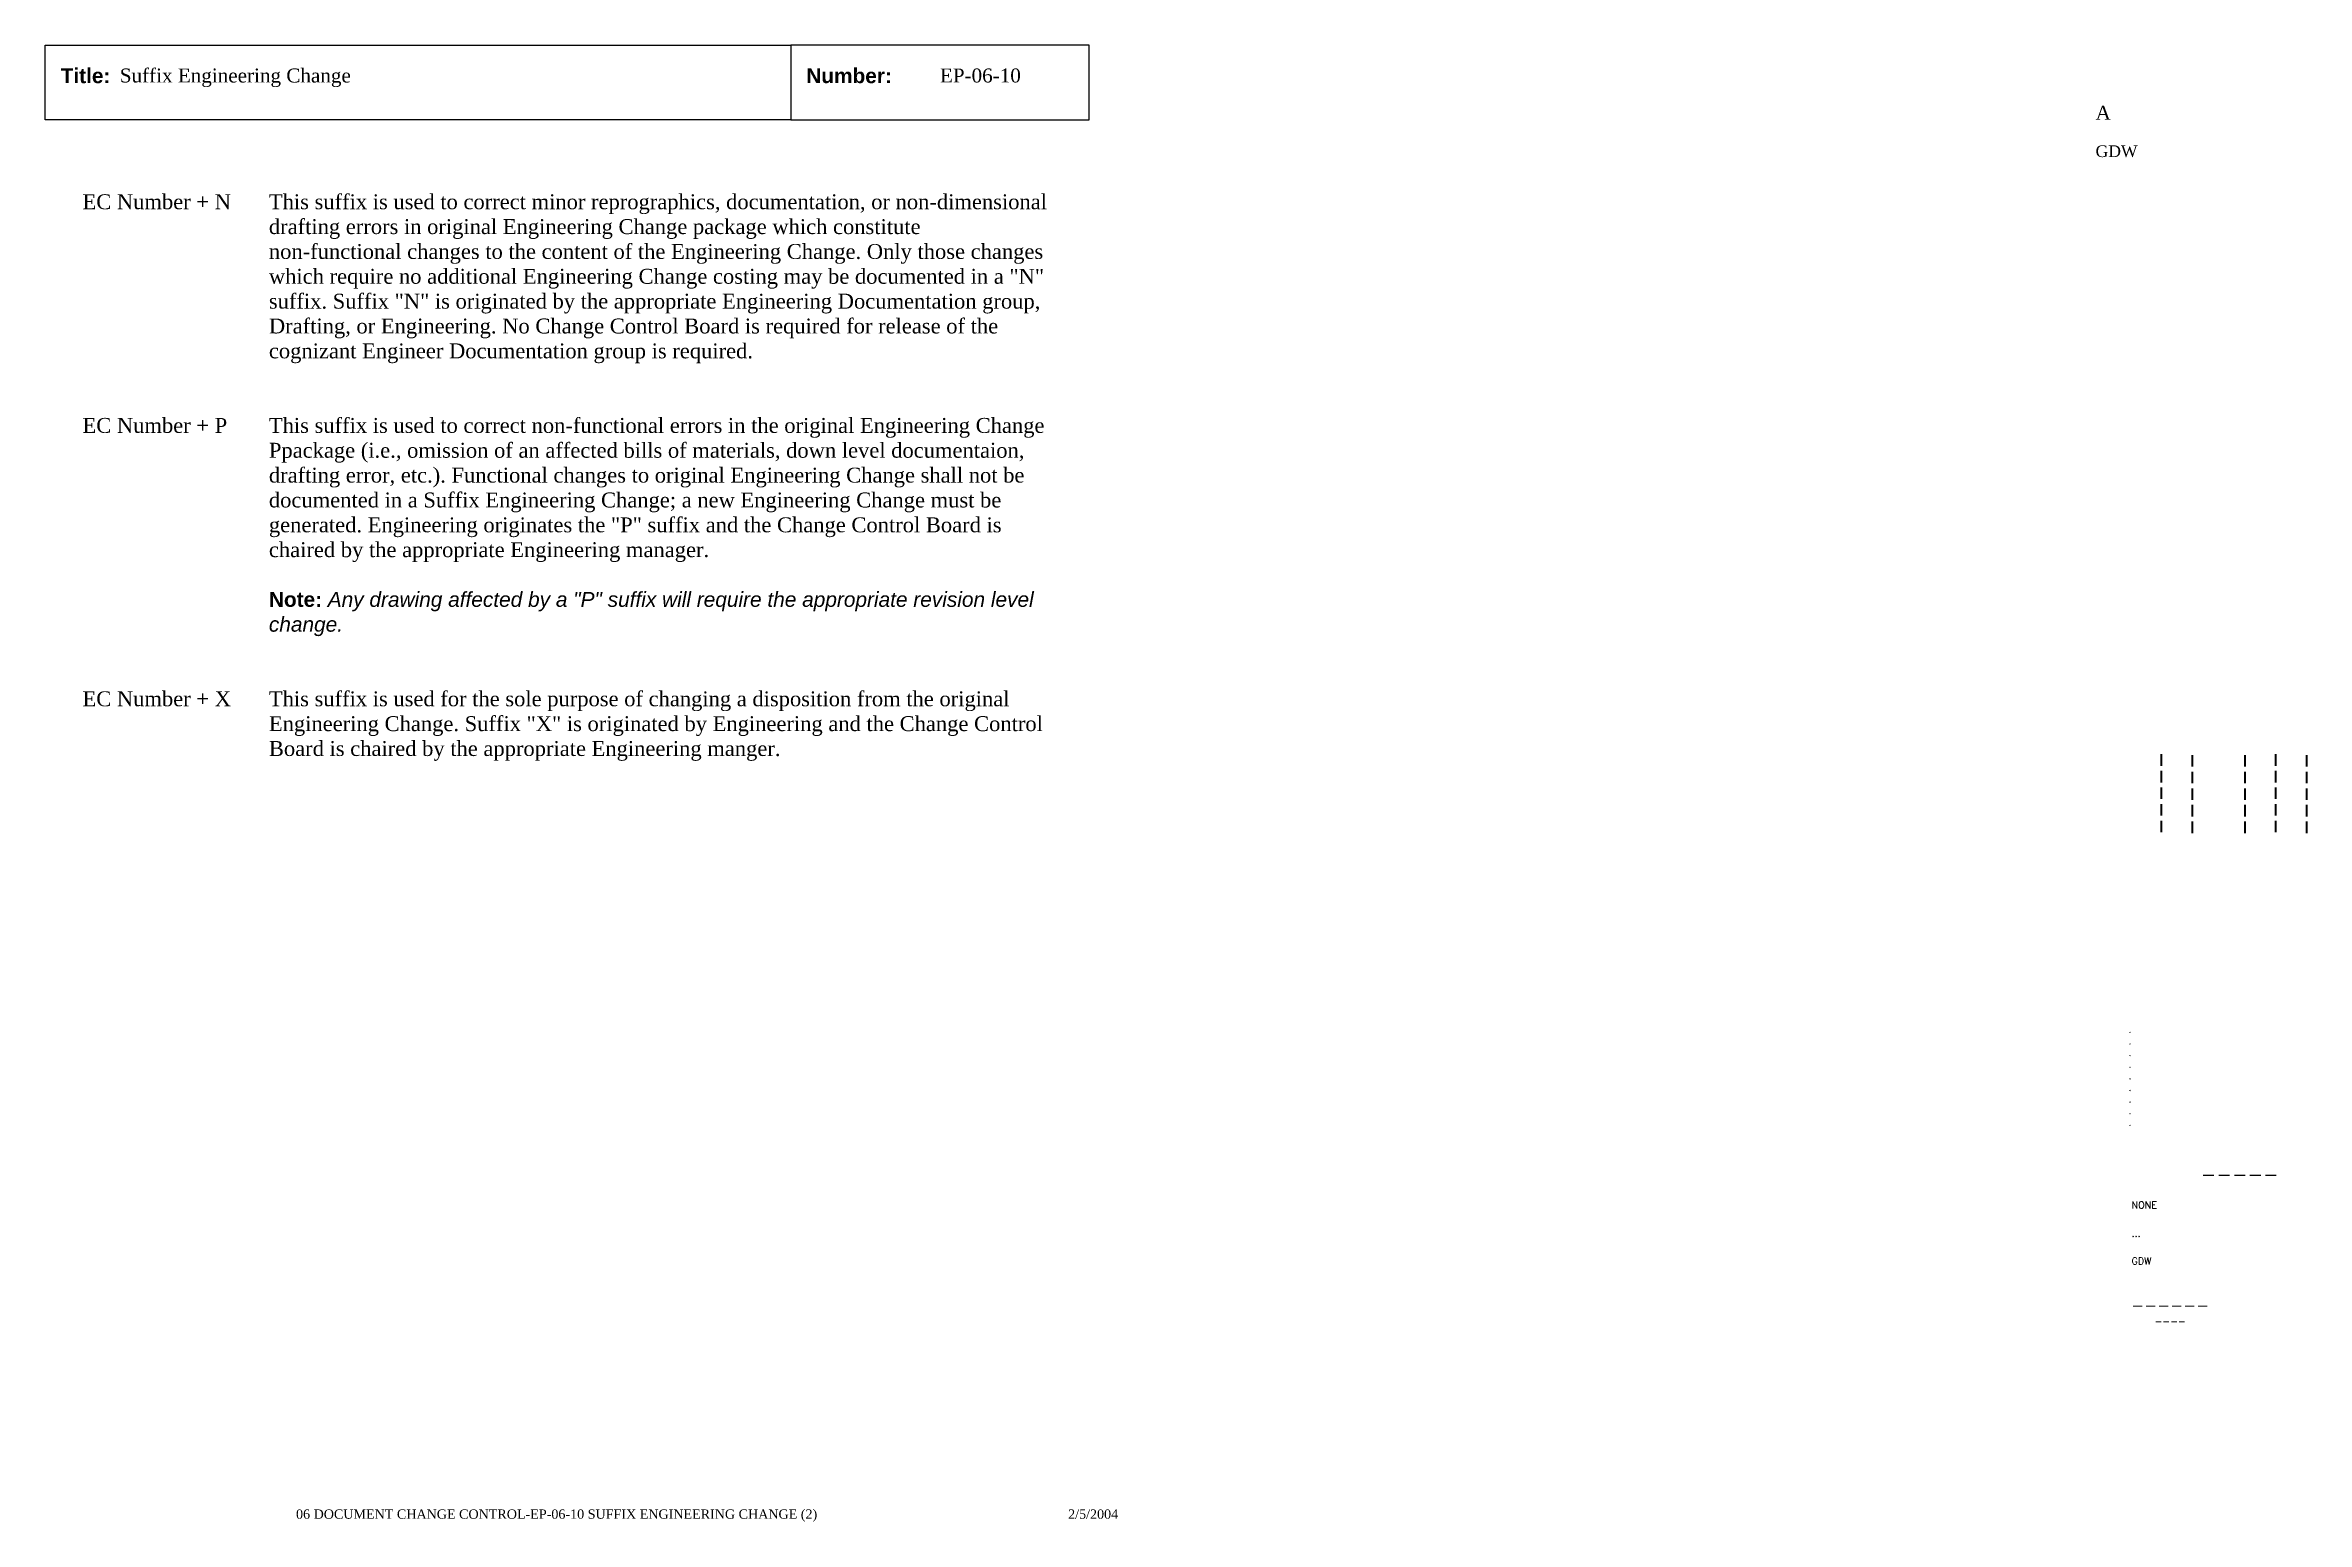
# Paper-space layout 'EP-06-10 Suffix Engineering Change (2)' of a CAD drawing. Header units: inches. Extents: x 1 to 31.3, y 0.2 to 20.
import ezdxf
from ezdxf.enums import TextEntityAlignment as Align

# ---------------------------------------------------------------- set-up
doc = ezdxf.new("R2010")
doc.units = ezdxf.units.IN
doc.header["$MEASUREMENT"] = 0
doc.layers.add('TitleBlock_Attributes', color=40, linetype='Continuous', plot=False)
doc.layers.add('TitleBlock_Atts_Print', color=1, linetype='Continuous')
doc.styles.get("Standard").update_dxf_attribs({"font": 'simplex.shx'})
doc.styles.add('style1', font='TIMES.TTF')
doc.styles.add('styleAtt', font='TIMES.TTF')
doc.styles.add('TBBIGTEXT', font='complex.shx')

# ---------------------------------------------------------------- blocks, each defined once
blk = doc.blocks.new('Test1')
at = {"layer": 'TitleBlock_Attributes', "style": 'TBBIGTEXT', "width": 0.8}
for tag, p, height in [('SideLine1', (29.492, 9.408), 0.25), ('SideLine2', (29.906, 9.396), 0.25), ('SideLine3', (30.612, 9.396), 0.25), ('SideLine4', (31.026, 9.408), 0.25), ('SideLine5', (31.44, 9.396), 0.25), ('File-Layout', (28.803, 3.641), 0.125)]:
    blk.add_attdef(tag, p, '', height=height, rotation=90, dxfattribs=at)
at = {"layer": 'TitleBlock_Attributes'}
for tag, p, height in [('REV1', (28.947, 6.754), 0.0625), ('REV2', (28.947, 6.598), 0.0625), ('REV3', (28.947, 6.442), 0.0625), ('REV4', (28.947, 6.286), 0.0625), ('REV5', (28.947, 6.13), 0.0625), ('REV6', (28.947, 5.974), 0.0625), ('REV7', (28.947, 5.818), 0.0625), ('REV8', (28.947, 5.662), 0.0625), ('REV9', (28.947, 5.506), 0.0625), ('SCALE', (28.983, 4.394), 0.0938), ('INCHARGE', (28.983, 4.016), 0.0938), ('DRW', (28.983, 3.641), 0.0938)]:
    blk.add_attdef(tag, p, '', height=height, dxfattribs=at)
at = {"layer": 'TitleBlock_Attributes', "style": 'TBBIGTEXT'}
for tag, height, p in [('PROJNUM', 0.188, (30.434, 4.761)), ('DWG_NUM', 0.156, (31.168, 4.127)), ('CUSTOMER', 0.156, (29.501, 3.017)), ('LOCATION', 0.0938, (29.501, 2.835)), ('DESC_1', 0.188, (29.501, 2.412)), ('DESC_2', 0.188, (29.501, 2.1)), ('DESC_3', 0.188, (29.501, 1.787))]:
    blk.add_attdef(tag, text='', height=height, dxfattribs=at).set_placement(p, align=Align.CENTER)
at = {"layer": 'TitleBlock_Attributes'}
blk.add_attdef('DRW_DATE', text='', height=0.0938, dxfattribs=at).set_placement((31.149, 3.648), align=Align.CENTER)

psp = doc.layouts.new('EP-06-10 Suffix Engineering Change (2)')

# ---------------------------------------------------------------- linework, layer by layer
for points in [[(1, 20), (11, 20), (11, 19), (1, 19)], [(11, 19), (15, 19), (15, 20), (11, 20)]]:
    psp.add_lwpolyline(points, close=True)

# ---------------------------------------------------------------- block references
ref = psp.add_blockref('Test1', (0, 0))
ref.add_attrib('CUSTOMER', '------', dxfattribs={"layer": 'TitleBlock_Attributes', "height": 0.1562, "style": 'TBBIGTEXT'}).set_placement((29.501, 3.017), align=Align.CENTER)
ref.add_attrib('LOCATION', '----', dxfattribs={"layer": 'TitleBlock_Attributes', "height": 0.0938, "style": 'TBBIGTEXT'}).set_placement((29.501, 2.835), align=Align.CENTER)
ref.add_attrib('DESC_1', 'Suffix Engineering Change', (2, 19.5), dxfattribs={"layer": 'TitleBlock_Atts_Print', "height": 0.1875, "style": 'styleAtt'})
ref.add_attrib('DESC_2', 'EP-06-10', (13, 19.5), dxfattribs={"layer": 'TitleBlock_Atts_Print', "height": 0.1875, "style": 'styleAtt'})
ref.add_attrib('DESC_3', 'A', (28.5, 19), dxfattribs={"layer": 'TitleBlock_Attributes', "height": 0.188, "style": 'styleAtt'})
ref.add_attrib('PROJNUM', '-----', dxfattribs={"layer": 'TitleBlock_Attributes', "height": 0.1875, "style": 'TBBIGTEXT'}).set_placement((30.434, 4.761), align=Align.CENTER)
ref.add_attrib('DWG_NUM', 'GDW', (28.5, 18.5), dxfattribs={"layer": 'TitleBlock_Attributes', "height": 0.1562, "style": 'styleAtt'})
ref.add_attrib('DRW_DATE', '2/5/2004', dxfattribs={"layer": 'TitleBlock_Atts_Print', "height": 0.125, "style": 'styleAtt'}).set_placement((15.055, 0.232), align=Align.CENTER)
ref.add_attrib('DRW', 'GDW', (28.983, 3.641), dxfattribs={"layer": 'TitleBlock_Attributes', "height": 0.0938})
ref.add_attrib('INCHARGE', '...', (28.983, 4.016), dxfattribs={"layer": 'TitleBlock_Attributes', "height": 0.0938})
ref.add_attrib('SCALE', 'NONE', (28.983, 4.394), dxfattribs={"layer": 'TitleBlock_Attributes', "height": 0.0938})
ref.add_attrib('REV1', '.', (28.947, 6.754), dxfattribs={"layer": 'TitleBlock_Attributes', "height": 0.0625})
ref.add_attrib('REV2', '.', (28.947, 6.598), dxfattribs={"layer": 'TitleBlock_Attributes', "height": 0.0625})
ref.add_attrib('REV3', '.', (28.947, 6.442), dxfattribs={"layer": 'TitleBlock_Attributes', "height": 0.0625})
ref.add_attrib('REV4', '.', (28.947, 6.286), dxfattribs={"layer": 'TitleBlock_Attributes', "height": 0.0625})
ref.add_attrib('REV5', '.', (28.947, 6.13), dxfattribs={"layer": 'TitleBlock_Attributes', "height": 0.0625})
ref.add_attrib('REV6', '.', (28.947, 5.974), dxfattribs={"layer": 'TitleBlock_Attributes', "height": 0.0625})
ref.add_attrib('REV7', '.', (28.947, 5.818), dxfattribs={"layer": 'TitleBlock_Attributes', "height": 0.0625})
ref.add_attrib('REV8', '.', (28.947, 5.662), dxfattribs={"layer": 'TitleBlock_Attributes', "height": 0.0625})
ref.add_attrib('REV9', '.', (28.947, 5.506), dxfattribs={"layer": 'TitleBlock_Attributes', "height": 0.0625})
ref.add_attrib('SideLine1', '-----', (29.492, 9.408), dxfattribs={"layer": 'TitleBlock_Attributes', "height": 0.25, "rotation": 90, "style": 'TBBIGTEXT', "width": 0.8})
ref.add_attrib('SideLine2', '-----', (29.906, 9.396), dxfattribs={"layer": 'TitleBlock_Attributes', "height": 0.25, "rotation": 90, "style": 'TBBIGTEXT', "width": 0.8})
ref.add_attrib('SideLine3', '-----', (30.612, 9.396), dxfattribs={"layer": 'TitleBlock_Attributes', "height": 0.25, "rotation": 90, "style": 'TBBIGTEXT', "width": 0.8})
ref.add_attrib('SideLine4', '-----', (31.026, 9.408), dxfattribs={"layer": 'TitleBlock_Attributes', "height": 0.25, "rotation": 90, "style": 'TBBIGTEXT', "width": 0.8})
ref.add_attrib('SideLine5', '-----', (31.44, 9.396), dxfattribs={"layer": 'TitleBlock_Attributes', "height": 0.25, "rotation": 90, "style": 'TBBIGTEXT', "width": 0.8})
ref.add_attrib('File-Layout', '06 DOCUMENT CHANGE CONTROL-EP-06-10 SUFFIX ENGINEERING CHANGE (2)', dxfattribs={"layer": 'TitleBlock_Atts_Print', "height": 0.125, "style": 'styleAtt'}).set_placement((7.859, 0.232), align=Align.CENTER)

# ---------------------------------------------------------------- texts
at = {"color": 5, "char_height": 0.2, "width": 2, "attachment_point": 1, "line_spacing_factor": 1.5, "style": 'style1'}
for s, insert in [('{\\fArial|b1|i0|c0|p34;Title:}', (1.207, 19.691)), ('{\\fArial|b1|i0|c0|p34;Number:}', (11.207, 19.691))]:
    psp.add_mtext(s, dxfattribs=dict(at, insert=insert))
at = {"color": 5, "char_height": 0.2, "attachment_point": 1, "style": 'style1'}
for s, insert, width in [('EC Number + N\\P\\P\\P\\P\\P\\P\\P\\P\\PEC Number + P\\P\\P\\P\\P\\P\\P\\P\\P\\P\\P\\PEC Number + X', (1.5, 18), 2.5), ('This suffix is used to correct minor reprographics, documentation, or non-dimensional drafting errors in original Engineering Change package which constitute non-functional changes to the content of the Engineering Change. Only those changes which require no additional Engineering Change costing may be documented in a "N" suffix. Suffix "N" is originated by the appropriate Engineering Documentation group, Drafting, or Engineering. No Change Control Board is required for release of the cognizant Engineer Documentation group is required.\\P\\P\\PThis suffix is used to correct non-functional errors in the original Engineering Change Ppackage (i.e., omission of an affected bills of materials, down level documentaion, drafting error, etc.). Functional changes to original Engineering Change shall not be documented in a Suffix Engineering Change; a new Engineering Change must be generated. Engineering originates the "P" suffix and the Change Control Board is chaired by the appropriate Engineering manager.\\P\\P{\\fArial|b1|i0|c0|p34;Note:} {\\fArial|b0|i1|c0|p34;Any drawing affected by a "P" suffix will require the appropriate revision level change.\\P\\P\\P}This suffix is used for the sole purpose of changing a disposition from the original Engineering Change. Suffix "X" is originated by Engineering and the Change Control Board is chaired by the appropriate Engineering manger.', (4, 18), 10.5)]:
    psp.add_mtext(s, dxfattribs=dict(at, insert=insert, width=width))

doc.saveas('drawing.dxf')
